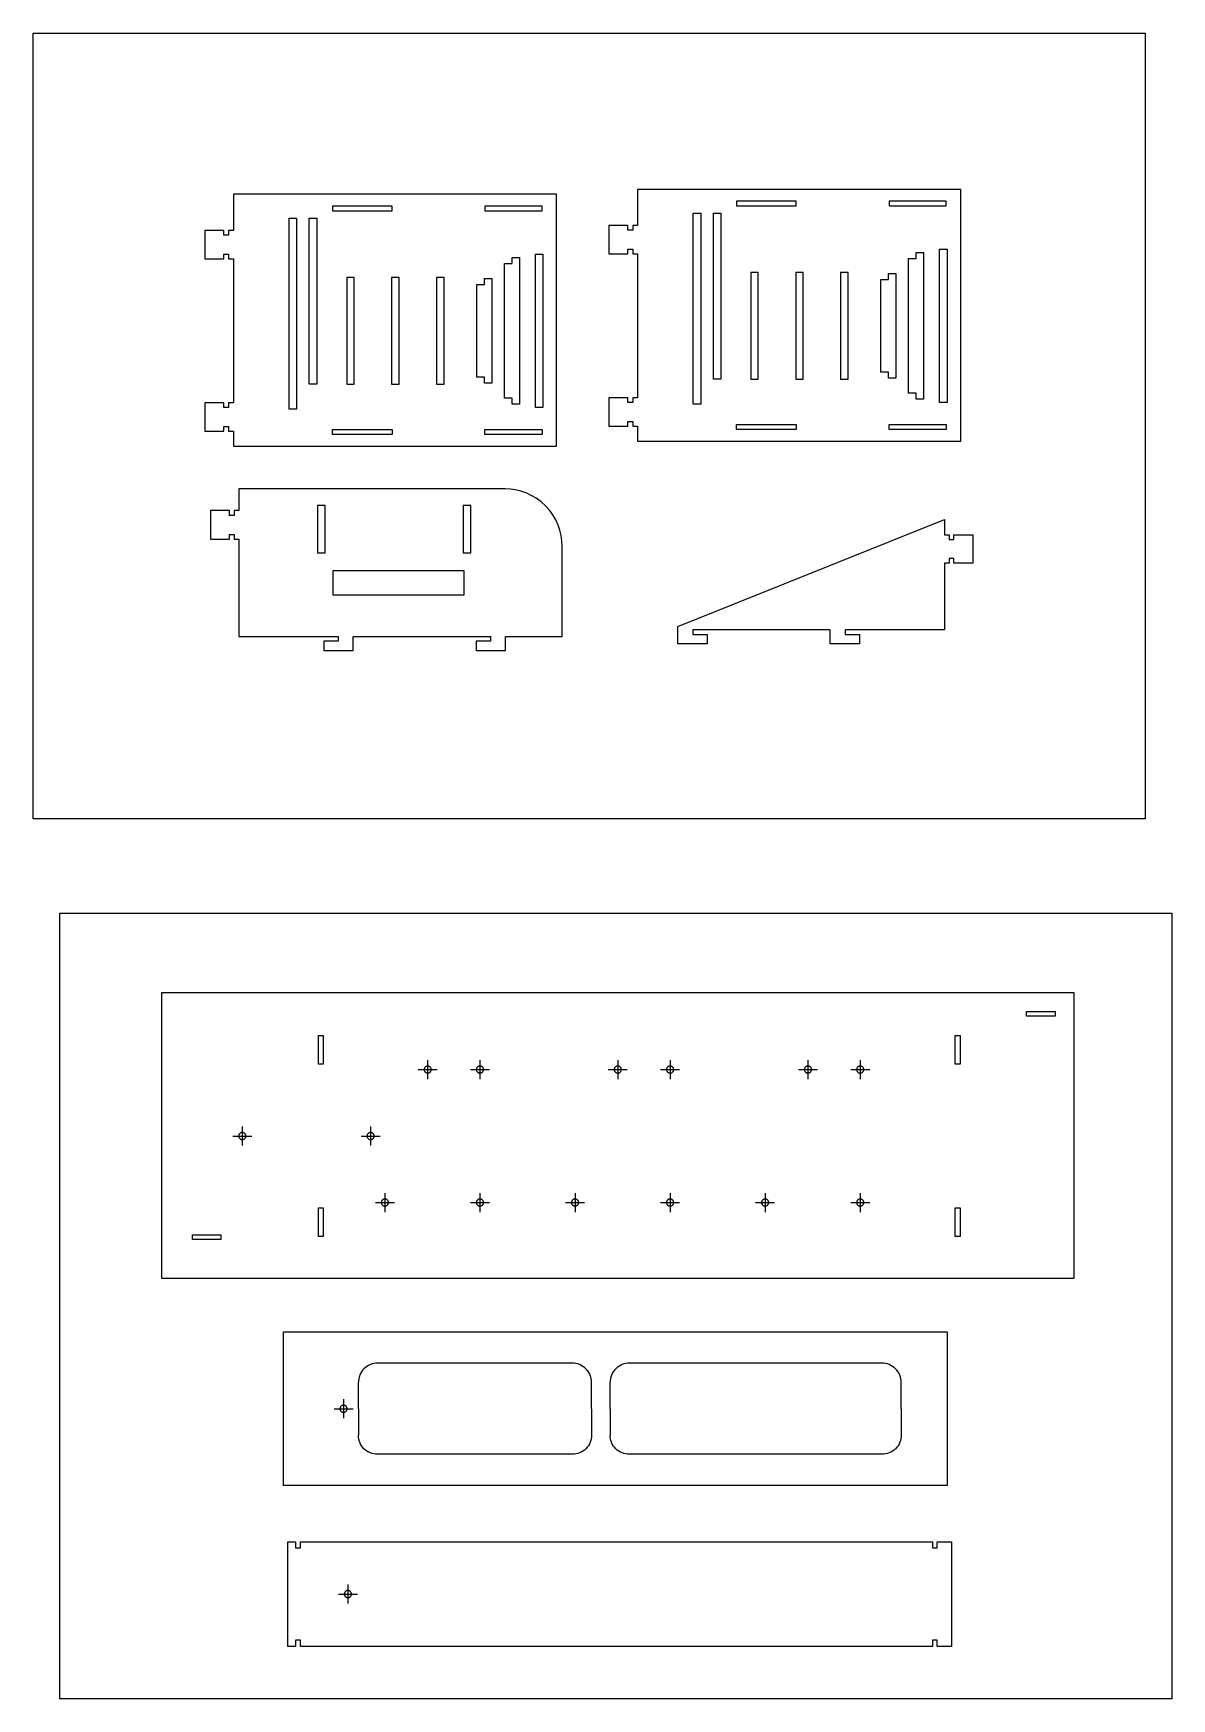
# Model space of a CAD drawing. Extents: x -19 to 11.9, y -9 to 24.5.
# Drawn here: x -3.05 to 11.92, y 2.54 to 24.45 of the extents above; entities that cross this region are included whole.
import ezdxf

# ---------------------------------------------------------------- set-up
doc = ezdxf.new("R2010")
doc.units = 0
doc.header["$MEASUREMENT"] = 0
doc.layers.add('DEFAULT', color=7, linetype='CONTINUOUS')

msp = doc.modelspace()

# ---------------------------------------------------------------- linework, layer by layer
at = {"layer": 'DEFAULT'}
for points in [[(-3.052558, 24.446273), (11.567442, 24.446273), (11.567442, 14.116273), (-3.052558, 14.116273)], [(-2.704706, 12.874878), (11.915294, 12.874878), (11.915294, 2.544878), (-2.704706, 2.544878)]]:
    msp.add_lwpolyline(points, close=True, dxfattribs=at)
for points in [[(4.891404, 21.544826), (4.891404, 19.654201), (4.828904, 19.654201), (4.828904, 19.591701), (4.766404, 19.591701), (4.766404, 19.654201), (4.516404, 19.654201), (4.516404, 19.279201), (4.766404, 19.279201), (4.766404, 19.341701), (4.828904, 19.341701), (4.828904, 19.279201), (4.891404, 19.279201), (4.891404, 19.081869), (9.141404, 19.081869), (9.141404, 22.394369), (4.891404, 22.394369), (4.891404, 21.919826), (4.828904, 21.919826), (4.828904, 21.857326), (4.766404, 21.857326), (4.766404, 21.919826), (4.516404, 21.919826), (4.516404, 21.544826), (4.766404, 21.544826), (4.766404, 21.607326), (4.828904, 21.607326), (4.828904, 21.544826), (4.891404, 21.544826)], [(-0.421681, 21.479369), (-0.421681, 19.588744), (-0.484181, 19.588744), (-0.484181, 19.526244), (-0.546681, 19.526244), (-0.546681, 19.588744), (-0.796681, 19.588744), (-0.796681, 19.213744), (-0.546681, 19.213744), (-0.546681, 19.276244), (-0.484181, 19.276244), (-0.484181, 19.213744), (-0.421681, 19.213744), (-0.421681, 19.016413), (3.828319, 19.016413), (3.828319, 22.328913), (-0.421681, 22.328913), (-0.421681, 21.854369), (-0.484181, 21.854369), (-0.484181, 21.791869), (-0.546681, 21.791869), (-0.546681, 21.854369), (-0.796681, 21.854369), (-0.796681, 21.479369), (-0.546681, 21.479369), (-0.546681, 21.541869), (-0.484181, 21.541869), (-0.484181, 21.479369), (-0.421681, 21.479369)], [(0.881859, 22.173252), (0.881859, 22.110752), (1.665677, 22.110752), (1.665677, 22.173252), (0.881859, 22.173252)], [(3.637034, 22.110752), (3.637034, 22.173252), (2.886004, 22.173252), (2.886004, 22.110752), (3.637034, 22.110752)], [(6.194943, 22.238709), (6.194943, 22.176209), (6.978761, 22.176209), (6.978761, 22.238709), (6.194943, 22.238709)], [(8.950119, 22.176209), (8.950119, 22.238709), (8.199088, 22.238709), (8.199088, 22.176209), (8.950119, 22.176209)], [(0.409638, 22.014961), (0.409638, 19.502773), (0.311232, 19.502773), (0.311232, 22.014961), (0.409638, 22.014961)], [(0.674906, 22.014961), (0.674906, 19.832218), (0.5765, 19.832218), (0.5765, 22.014961), (0.674906, 22.014961)], [(5.722723, 22.080418), (5.722723, 19.56823), (5.624317, 19.56823), (5.624317, 22.080418), (5.722723, 22.080418)], [(5.987991, 22.080418), (5.987991, 19.897675), (5.889585, 19.897675), (5.889585, 22.080418), (5.987991, 22.080418)], [(3.340421, 19.568453), (3.242015, 19.568453), (3.242015, 19.648242), (3.143609, 19.648242), (3.143609, 20.534057), (3.143609, 21.419871), (3.242015, 21.419871), (3.242015, 21.49966), (3.340421, 21.49966), (3.340421, 20.534057), (3.340421, 19.568453)], [(3.550068, 20.534057), (3.550068, 21.543948), (3.648474, 21.543948), (3.648474, 20.534057), (3.648474, 19.524165), (3.550068, 19.524165), (3.550068, 20.534057)], [(8.653505, 19.63391), (8.555099, 19.63391), (8.555099, 19.713699), (8.456693, 19.713699), (8.456693, 20.599514), (8.456693, 21.485328), (8.555099, 21.485328), (8.555099, 21.565117), (8.653505, 21.565117), (8.653505, 20.599514), (8.653505, 19.63391)], [(8.863152, 20.599514), (8.863152, 21.609405), (8.961558, 21.609405), (8.961558, 20.599514), (8.961558, 19.589622), (8.863152, 19.589622), (8.863152, 20.599514)], [(6.48002, 20.599514), (6.48002, 21.301352), (6.381614, 21.301352), (6.381614, 20.599514), (6.381614, 19.897675), (6.48002, 19.897675), (6.48002, 20.599514)], [(7.070455, 20.599514), (7.070455, 21.301352), (6.972049, 21.301352), (6.972049, 20.599514), (6.972049, 19.897675), (7.070455, 19.897675), (7.070455, 20.599514)], [(7.66089, 20.599514), (7.66089, 21.301352), (7.562484, 21.301352), (7.562484, 20.599514), (7.562484, 19.897675), (7.66089, 19.897675), (7.66089, 20.599514)], [(8.191426, 19.912014), (8.191426, 19.991803), (8.09302, 19.991803), (8.09302, 20.599514), (8.09302, 21.207225), (8.191426, 21.207225), (8.191426, 21.287014), (8.289831, 21.287014), (8.289831, 20.599514), (8.289831, 19.912014), (8.191426, 19.912014)], [(1.166935, 20.534057), (1.166935, 21.235895), (1.068529, 21.235895), (1.068529, 20.534057), (1.068529, 19.832218), (1.166935, 19.832218), (1.166935, 20.534057)], [(1.75737, 20.534057), (1.75737, 21.235895), (1.658964, 21.235895), (1.658964, 20.534057), (1.658964, 19.832218), (1.75737, 19.832218), (1.75737, 20.534057)], [(2.347805, 20.534057), (2.347805, 21.235895), (2.249399, 21.235895), (2.249399, 20.534057), (2.249399, 19.832218), (2.347805, 19.832218), (2.347805, 20.534057)], [(2.878341, 19.846557), (2.878341, 19.926346), (2.779935, 19.926346), (2.779935, 20.534057), (2.779935, 21.141768), (2.878341, 21.141768), (2.878341, 21.221557), (2.976747, 21.221557), (2.976747, 20.534057), (2.976747, 19.846557), (2.878341, 19.846557)], [(6.194943, 19.237529), (6.194943, 19.300029), (6.978761, 19.300029), (6.978761, 19.237529), (6.194943, 19.237529)], [(8.950119, 19.300029), (8.950119, 19.237529), (8.199088, 19.237529), (8.199088, 19.300029), (8.950119, 19.300029)], [(0.881859, 19.172073), (0.881859, 19.234573), (1.665677, 19.234573), (1.665677, 19.172073), (0.881859, 19.172073)], [(3.637034, 19.234573), (3.637034, 19.172073), (2.886004, 19.172073), (2.886004, 19.234573), (3.637034, 19.234573)], [(3.150299, 18.453695), (-0.349701, 18.453695), (-0.349701, 18.169409), (-0.412201, 18.169409), (-0.412201, 18.106909), (-0.474701, 18.106909), (-0.474701, 18.169409), (-0.724701, 18.169409), (-0.724701, 17.794409), (-0.474701, 17.794409), (-0.474701, 17.856909), (-0.412201, 17.856909), (-0.412201, 17.794409), (-0.349701, 17.794409), (-0.349701, 16.512869), (0.953839, 16.512869), (0.953839, 16.450369), (0.765776, 16.450369), (0.765776, 16.330115), (1.153431, 16.330115), (1.153431, 16.512869), (2.957984, 16.512869), (2.957984, 16.450369), (2.769921, 16.450369), (2.769921, 16.330115), (3.157575, 16.330115), (3.157575, 16.512869), (3.900299, 16.512869), (3.900299, 17.703695), (3.897266, 17.771086), (3.887778, 17.840167), (3.871349, 17.910064), (3.847641, 17.979766), (3.816512, 18.048166), (3.778046, 18.114102), (3.732564, 18.176419), (3.680629, 18.234025), (3.623023, 18.28596), (3.560707, 18.331442), (3.49477, 18.369908), (3.42637, 18.401036), (3.356668, 18.424744), (3.286772, 18.441174), (3.21769, 18.450661), (3.150299, 18.453695)], [(0.785491, 18.237744), (0.683228, 18.237744), (0.683228, 17.615987), (0.785491, 17.615987), (0.785491, 18.237744)], [(2.69985, 18.237744), (2.597587, 18.237744), (2.597587, 17.615987), (2.69985, 17.615987), (2.69985, 18.237744)], [(5.420509, 16.644343), (8.927785, 18.051429), (8.927785, 17.851797), (8.990285, 17.851797), (8.990285, 17.789297), (9.052785, 17.789297), (9.052785, 17.851797), (9.302785, 17.851797), (9.302785, 17.476797), (9.052785, 17.476797), (9.052785, 17.539297), (8.990285, 17.539297), (8.990285, 17.476797), (8.927785, 17.476797), (8.927785, 16.601797), (7.624246, 16.601797), (7.624246, 16.539297), (7.812309, 16.539297), (7.812309, 16.419043), (7.424654, 16.419043), (7.424654, 16.601797), (5.620101, 16.601797), (5.620101, 16.539297), (5.808164, 16.539297), (5.808164, 16.419043), (5.420509, 16.419043), (5.420509, 16.644343)], [(2.613949, 17.378737), (0.883663, 17.378737), (0.883663, 17.063768), (2.613949, 17.063768), (2.613949, 17.378737)], [(-1.367452, 8.077183), (2.632548, 8.077183), (6.632548, 8.077183), (10.632548, 8.077183), (10.632548, 11.827183), (6.632548, 11.827183), (2.632548, 11.827183), (-1.367452, 11.827183), (-1.367452, 8.077183)], [(10.382548, 11.583566), (10.382548, 11.521066), (10.007548, 11.521066), (10.007548, 11.583566), (10.382548, 11.583566)], [(0.757548, 10.889683), (0.695048, 10.889683), (0.695048, 11.264683), (0.757548, 11.264683), (0.757548, 10.889683)], [(9.132548, 10.889683), (9.070048, 10.889683), (9.070048, 11.264683), (9.132548, 11.264683), (9.132548, 10.889683)], [(2.007548, 10.818959), (2.257548, 10.818959)], [(2.179423, 10.818959), (2.179233, 10.823171), (2.17864, 10.827488), (2.177613, 10.831857), (2.176132, 10.836213), (2.174186, 10.840488), (2.171782, 10.844609), (2.168939, 10.848504), (2.165693, 10.852104), (2.162093, 10.85535), (2.158198, 10.858193), (2.154077, 10.860597), (2.149802, 10.862543), (2.145446, 10.864024), (2.141077, 10.865051), (2.13676, 10.865644), (2.132548, 10.865834), (2.128336, 10.865644), (2.124018, 10.865051), (2.11965, 10.864024), (2.115293, 10.862543), (2.111018, 10.860597), (2.106897, 10.858193), (2.103002, 10.85535), (2.099402, 10.852104), (2.096156, 10.848504), (2.093314, 10.844609), (2.090909, 10.840488), (2.088964, 10.836213), (2.087482, 10.831857), (2.086455, 10.827488), (2.085862, 10.823171), (2.085673, 10.818959), (2.085862, 10.814747), (2.086455, 10.810429), (2.087482, 10.806061), (2.088964, 10.801704), (2.090909, 10.797429), (2.093314, 10.793308), (2.096156, 10.789414), (2.099402, 10.785813), (2.103002, 10.782567), (2.106897, 10.779725), (2.111018, 10.777321), (2.115293, 10.775375), (2.11965, 10.773893), (2.124018, 10.772866), (2.128336, 10.772273), (2.132548, 10.772084), (2.13676, 10.772273), (2.141077, 10.772866), (2.145446, 10.773893), (2.149802, 10.775375), (2.154077, 10.777321), (2.158198, 10.779725), (2.162093, 10.782567), (2.165693, 10.785813), (2.168939, 10.789414), (2.171782, 10.793308), (2.174186, 10.797429), (2.176132, 10.801704), (2.177613, 10.806061), (2.17864, 10.810429), (2.179233, 10.814747), (2.179423, 10.818959)], [(2.132548, 10.943959), (2.132548, 10.693959)], [(2.695048, 10.818959), (2.945048, 10.818959)], [(2.866923, 10.818959), (2.866733, 10.823171), (2.86614, 10.827488), (2.865113, 10.831857), (2.863632, 10.836213), (2.861686, 10.840488), (2.859282, 10.844609), (2.856439, 10.848504), (2.853193, 10.852104), (2.849593, 10.85535), (2.845698, 10.858193), (2.841577, 10.860597), (2.837302, 10.862543), (2.832946, 10.864024), (2.828577, 10.865051), (2.82426, 10.865644), (2.820048, 10.865834), (2.815836, 10.865644), (2.811518, 10.865051), (2.80715, 10.864024), (2.802793, 10.862543), (2.798518, 10.860597), (2.794397, 10.858193), (2.790502, 10.85535), (2.786902, 10.852104), (2.783656, 10.848504), (2.780814, 10.844609), (2.778409, 10.840488), (2.776464, 10.836213), (2.774982, 10.831857), (2.773955, 10.827488), (2.773362, 10.823171), (2.773173, 10.818959), (2.773362, 10.814747), (2.773955, 10.810429), (2.774982, 10.806061), (2.776464, 10.801704), (2.778409, 10.797429), (2.780814, 10.793308), (2.783656, 10.789414), (2.786902, 10.785813), (2.790502, 10.782567), (2.794397, 10.779725), (2.798518, 10.777321), (2.802793, 10.775375), (2.80715, 10.773893), (2.811518, 10.772866), (2.815836, 10.772273), (2.820048, 10.772084), (2.82426, 10.772273), (2.828577, 10.772866), (2.832946, 10.773893), (2.837302, 10.775375), (2.841577, 10.777321), (2.845698, 10.779725), (2.849593, 10.782567), (2.853193, 10.785813), (2.856439, 10.789414), (2.859282, 10.793308), (2.861686, 10.797429), (2.863632, 10.801704), (2.865113, 10.806061), (2.86614, 10.810429), (2.866733, 10.814747), (2.866923, 10.818959)], [(2.820048, 10.943959), (2.820048, 10.693959)], [(4.507548, 10.818959), (4.757548, 10.818959)], [(4.679423, 10.818959), (4.679233, 10.823171), (4.67864, 10.827488), (4.677613, 10.831857), (4.676132, 10.836213), (4.674186, 10.840488), (4.671782, 10.844609), (4.668939, 10.848504), (4.665693, 10.852104), (4.662093, 10.85535), (4.658198, 10.858193), (4.654077, 10.860597), (4.649802, 10.862543), (4.645446, 10.864024), (4.641077, 10.865051), (4.63676, 10.865644), (4.632548, 10.865834), (4.628336, 10.865644), (4.624018, 10.865051), (4.61965, 10.864024), (4.615293, 10.862543), (4.611018, 10.860597), (4.606897, 10.858193), (4.603002, 10.85535), (4.599402, 10.852104), (4.596156, 10.848504), (4.593314, 10.844609), (4.590909, 10.840488), (4.588964, 10.836213), (4.587482, 10.831857), (4.586455, 10.827488), (4.585862, 10.823171), (4.585673, 10.818959), (4.585862, 10.814747), (4.586455, 10.810429), (4.587482, 10.806061), (4.588964, 10.801704), (4.590909, 10.797429), (4.593314, 10.793308), (4.596156, 10.789414), (4.599402, 10.785813), (4.603002, 10.782567), (4.606897, 10.779725), (4.611018, 10.777321), (4.615293, 10.775375), (4.61965, 10.773893), (4.624018, 10.772866), (4.628336, 10.772273), (4.632548, 10.772084), (4.63676, 10.772273), (4.641077, 10.772866), (4.645446, 10.773893), (4.649802, 10.775375), (4.654077, 10.777321), (4.658198, 10.779725), (4.662093, 10.782567), (4.665693, 10.785813), (4.668939, 10.789414), (4.671782, 10.793308), (4.674186, 10.797429), (4.676132, 10.801704), (4.677613, 10.806061), (4.67864, 10.810429), (4.679233, 10.814747), (4.679423, 10.818959)], [(4.632548, 10.943959), (4.632548, 10.693959)], [(5.195048, 10.818959), (5.445048, 10.818959)], [(5.366923, 10.818959), (5.366733, 10.823171), (5.36614, 10.827488), (5.365113, 10.831857), (5.363632, 10.836213), (5.361686, 10.840488), (5.359282, 10.844609), (5.356439, 10.848504), (5.353193, 10.852104), (5.349593, 10.85535), (5.345698, 10.858193), (5.341577, 10.860597), (5.337302, 10.862543), (5.332946, 10.864024), (5.328577, 10.865051), (5.32426, 10.865644), (5.320048, 10.865834), (5.315836, 10.865644), (5.311518, 10.865051), (5.30715, 10.864024), (5.302793, 10.862543), (5.298518, 10.860597), (5.294397, 10.858193), (5.290502, 10.85535), (5.286902, 10.852104), (5.283656, 10.848504), (5.280814, 10.844609), (5.278409, 10.840488), (5.276464, 10.836213), (5.274982, 10.831857), (5.273955, 10.827488), (5.273362, 10.823171), (5.273173, 10.818959), (5.273362, 10.814747), (5.273955, 10.810429), (5.274982, 10.806061), (5.276464, 10.801704), (5.278409, 10.797429), (5.280814, 10.793308), (5.283656, 10.789414), (5.286902, 10.785813), (5.290502, 10.782567), (5.294397, 10.779725), (5.298518, 10.777321), (5.302793, 10.775375), (5.30715, 10.773893), (5.311518, 10.772866), (5.315836, 10.772273), (5.320048, 10.772084), (5.32426, 10.772273), (5.328577, 10.772866), (5.332946, 10.773893), (5.337302, 10.775375), (5.341577, 10.777321), (5.345698, 10.779725), (5.349593, 10.782567), (5.353193, 10.785813), (5.356439, 10.789414), (5.359282, 10.793308), (5.361686, 10.797429), (5.363632, 10.801704), (5.365113, 10.806061), (5.36614, 10.810429), (5.366733, 10.814747), (5.366923, 10.818959)], [(5.320048, 10.943959), (5.320048, 10.693959)], [(7.007548, 10.818959), (7.257548, 10.818959)], [(7.179423, 10.818959), (7.179233, 10.823171), (7.17864, 10.827488), (7.177613, 10.831857), (7.176132, 10.836213), (7.174186, 10.840488), (7.171782, 10.844609), (7.168939, 10.848504), (7.165693, 10.852104), (7.162093, 10.85535), (7.158198, 10.858193), (7.154077, 10.860597), (7.149802, 10.862543), (7.145446, 10.864024), (7.141077, 10.865051), (7.13676, 10.865644), (7.132548, 10.865834), (7.128336, 10.865644), (7.124018, 10.865051), (7.11965, 10.864024), (7.115293, 10.862543), (7.111018, 10.860597), (7.106897, 10.858193), (7.103002, 10.85535), (7.099402, 10.852104), (7.096156, 10.848504), (7.093314, 10.844609), (7.090909, 10.840488), (7.088964, 10.836213), (7.087482, 10.831857), (7.086455, 10.827488), (7.085862, 10.823171), (7.085673, 10.818959), (7.085862, 10.814747), (7.086455, 10.810429), (7.087482, 10.806061), (7.088964, 10.801704), (7.090909, 10.797429), (7.093314, 10.793308), (7.096156, 10.789414), (7.099402, 10.785813), (7.103002, 10.782567), (7.106897, 10.779725), (7.111018, 10.777321), (7.115293, 10.775375), (7.11965, 10.773893), (7.124018, 10.772866), (7.128336, 10.772273), (7.132548, 10.772084), (7.13676, 10.772273), (7.141077, 10.772866), (7.145446, 10.773893), (7.149802, 10.775375), (7.154077, 10.777321), (7.158198, 10.779725), (7.162093, 10.782567), (7.165693, 10.785813), (7.168939, 10.789414), (7.171782, 10.793308), (7.174186, 10.797429), (7.176132, 10.801704), (7.177613, 10.806061), (7.17864, 10.810429), (7.179233, 10.814747), (7.179423, 10.818959)], [(7.132548, 10.943959), (7.132548, 10.693959)], [(7.695048, 10.818959), (7.945048, 10.818959)], [(7.866923, 10.818959), (7.866733, 10.823171), (7.86614, 10.827488), (7.865113, 10.831857), (7.863632, 10.836213), (7.861686, 10.840488), (7.859282, 10.844609), (7.856439, 10.848504), (7.853193, 10.852104), (7.849593, 10.85535), (7.845698, 10.858193), (7.841577, 10.860597), (7.837302, 10.862543), (7.832946, 10.864024), (7.828577, 10.865051), (7.82426, 10.865644), (7.820048, 10.865834), (7.815836, 10.865644), (7.811518, 10.865051), (7.80715, 10.864024), (7.802793, 10.862543), (7.798518, 10.860597), (7.794397, 10.858193), (7.790502, 10.85535), (7.786902, 10.852104), (7.783656, 10.848504), (7.780814, 10.844609), (7.778409, 10.840488), (7.776464, 10.836213), (7.774982, 10.831857), (7.773955, 10.827488), (7.773362, 10.823171), (7.773173, 10.818959), (7.773362, 10.814747), (7.773955, 10.810429), (7.774982, 10.806061), (7.776464, 10.801704), (7.778409, 10.797429), (7.780814, 10.793308), (7.783656, 10.789414), (7.786902, 10.785813), (7.790502, 10.782567), (7.794397, 10.779725), (7.798518, 10.777321), (7.802793, 10.775375), (7.80715, 10.773893), (7.811518, 10.772866), (7.815836, 10.772273), (7.820048, 10.772084), (7.82426, 10.772273), (7.828577, 10.772866), (7.832946, 10.773893), (7.837302, 10.775375), (7.841577, 10.777321), (7.845698, 10.779725), (7.849593, 10.782567), (7.853193, 10.785813), (7.856439, 10.789414), (7.859282, 10.793308), (7.861686, 10.797429), (7.863632, 10.801704), (7.865113, 10.806061), (7.86614, 10.810429), (7.866733, 10.814747), (7.866923, 10.818959)], [(7.820048, 10.943959), (7.820048, 10.693959)], [(-0.429952, 9.94437), (-0.179952, 9.94437)], [(-0.258077, 9.94437), (-0.258267, 9.948582), (-0.25886, 9.9529), (-0.259887, 9.957268), (-0.261368, 9.961624), (-0.263314, 9.965899), (-0.265718, 9.97002), (-0.268561, 9.973915), (-0.271807, 9.977516), (-0.275407, 9.980762), (-0.279302, 9.983604), (-0.283423, 9.986008), (-0.287698, 9.987954), (-0.292054, 9.989436), (-0.296423, 9.990462), (-0.30074, 9.991055), (-0.304952, 9.991245), (-0.309164, 9.991055), (-0.313482, 9.990462), (-0.31785, 9.989436), (-0.322207, 9.987954), (-0.326482, 9.986008), (-0.330603, 9.983604), (-0.334498, 9.980762), (-0.338098, 9.977516), (-0.341344, 9.973915), (-0.344186, 9.97002), (-0.346591, 9.965899), (-0.348536, 9.961624), (-0.350018, 9.957268), (-0.351045, 9.9529), (-0.351638, 9.948582), (-0.351827, 9.94437), (-0.351638, 9.940158), (-0.351045, 9.935841), (-0.350018, 9.931472), (-0.348536, 9.927116), (-0.346591, 9.922841), (-0.344186, 9.91872), (-0.341344, 9.914825), (-0.338098, 9.911224), (-0.334498, 9.907978), (-0.330603, 9.905136), (-0.326482, 9.902732), (-0.322207, 9.900786), (-0.31785, 9.899304), (-0.313482, 9.898278), (-0.309164, 9.897685), (-0.304952, 9.897495), (-0.30074, 9.897685), (-0.296423, 9.898278), (-0.292054, 9.899304), (-0.287698, 9.900786), (-0.283423, 9.902732), (-0.279302, 9.905136), (-0.275407, 9.907978), (-0.271807, 9.911224), (-0.268561, 9.914825), (-0.265718, 9.91872), (-0.263314, 9.922841), (-0.261368, 9.927116), (-0.259887, 9.931472), (-0.25886, 9.935841), (-0.258267, 9.940158), (-0.258077, 9.94437)], [(-0.304952, 10.06937), (-0.304952, 9.81937)], [(1.257548, 9.94437), (1.507548, 9.94437)], [(1.429423, 9.94437), (1.429233, 9.948582), (1.42864, 9.9529), (1.427613, 9.957268), (1.426132, 9.961624), (1.424186, 9.965899), (1.421782, 9.97002), (1.418939, 9.973915), (1.415693, 9.977516), (1.412093, 9.980762), (1.408198, 9.983604), (1.404077, 9.986008), (1.399802, 9.987954), (1.395446, 9.989436), (1.391077, 9.990462), (1.38676, 9.991055), (1.382548, 9.991245), (1.378336, 9.991055), (1.374018, 9.990462), (1.36965, 9.989436), (1.365293, 9.987954), (1.361018, 9.986008), (1.356897, 9.983604), (1.353002, 9.980762), (1.349402, 9.977516), (1.346156, 9.973915), (1.343314, 9.97002), (1.340909, 9.965899), (1.338964, 9.961624), (1.337482, 9.957268), (1.336455, 9.9529), (1.335862, 9.948582), (1.335673, 9.94437), (1.335862, 9.940158), (1.336455, 9.935841), (1.337482, 9.931472), (1.338964, 9.927116), (1.340909, 9.922841), (1.343314, 9.91872), (1.346156, 9.914825), (1.349402, 9.911224), (1.353002, 9.907978), (1.356897, 9.905136), (1.361018, 9.902732), (1.365293, 9.900786), (1.36965, 9.899304), (1.374018, 9.898278), (1.378336, 9.897685), (1.382548, 9.897495), (1.38676, 9.897685), (1.391077, 9.898278), (1.395446, 9.899304), (1.399802, 9.900786), (1.404077, 9.902732), (1.408198, 9.905136), (1.412093, 9.907978), (1.415693, 9.911224), (1.418939, 9.914825), (1.421782, 9.91872), (1.424186, 9.922841), (1.426132, 9.927116), (1.427613, 9.931472), (1.42864, 9.935841), (1.429233, 9.940158), (1.429423, 9.94437)], [(1.382548, 10.06937), (1.382548, 9.81937)], [(0.757548, 8.624058), (0.695048, 8.624058), (0.695048, 8.999058), (0.757548, 8.999058), (0.757548, 8.624058)], [(1.445048, 9.069781), (1.695048, 9.069781)], [(1.616923, 9.069781), (1.616733, 9.073993), (1.61614, 9.078311), (1.615113, 9.082679), (1.613632, 9.087036), (1.611686, 9.091311), (1.609282, 9.095432), (1.606439, 9.099326), (1.603193, 9.102927), (1.599593, 9.106173), (1.595698, 9.109015), (1.591577, 9.11142), (1.587302, 9.113365), (1.582946, 9.114847), (1.578577, 9.115874), (1.57426, 9.116467), (1.570048, 9.116656), (1.565836, 9.116467), (1.561518, 9.115874), (1.55715, 9.114847), (1.552793, 9.113365), (1.548518, 9.11142), (1.544397, 9.109015), (1.540502, 9.106173), (1.536902, 9.102927), (1.533656, 9.099326), (1.530814, 9.095432), (1.528409, 9.091311), (1.526464, 9.087036), (1.524982, 9.082679), (1.523955, 9.078311), (1.523362, 9.073993), (1.523173, 9.069781), (1.523362, 9.065569), (1.523955, 9.061252), (1.524982, 9.056883), (1.526464, 9.052527), (1.528409, 9.048252), (1.530814, 9.044131), (1.533656, 9.040236), (1.536902, 9.036636), (1.540502, 9.03339), (1.544397, 9.030547), (1.548518, 9.028143), (1.552793, 9.026197), (1.55715, 9.024716), (1.561518, 9.023689), (1.565836, 9.023096), (1.570048, 9.022906), (1.57426, 9.023096), (1.578577, 9.023689), (1.582946, 9.024716), (1.587302, 9.026197), (1.591577, 9.028143), (1.595698, 9.030547), (1.599593, 9.03339), (1.603193, 9.036636), (1.606439, 9.040236), (1.609282, 9.044131), (1.611686, 9.048252), (1.613632, 9.052527), (1.615113, 9.056883), (1.61614, 9.061252), (1.616733, 9.065569), (1.616923, 9.069781)], [(1.570048, 9.194781), (1.570048, 8.944781)], [(2.695048, 9.069781), (2.945048, 9.069781)], [(2.866923, 9.069781), (2.866733, 9.073993), (2.86614, 9.078311), (2.865113, 9.082679), (2.863632, 9.087036), (2.861686, 9.091311), (2.859282, 9.095432), (2.856439, 9.099326), (2.853193, 9.102927), (2.849593, 9.106173), (2.845698, 9.109015), (2.841577, 9.11142), (2.837302, 9.113365), (2.832946, 9.114847), (2.828577, 9.115874), (2.82426, 9.116467), (2.820048, 9.116656), (2.815836, 9.116467), (2.811518, 9.115874), (2.80715, 9.114847), (2.802793, 9.113365), (2.798518, 9.11142), (2.794397, 9.109015), (2.790502, 9.106173), (2.786902, 9.102927), (2.783656, 9.099326), (2.780814, 9.095432), (2.778409, 9.091311), (2.776464, 9.087036), (2.774982, 9.082679), (2.773955, 9.078311), (2.773362, 9.073993), (2.773173, 9.069781), (2.773362, 9.065569), (2.773955, 9.061252), (2.774982, 9.056883), (2.776464, 9.052527), (2.778409, 9.048252), (2.780814, 9.044131), (2.783656, 9.040236), (2.786902, 9.036636), (2.790502, 9.03339), (2.794397, 9.030547), (2.798518, 9.028143), (2.802793, 9.026197), (2.80715, 9.024716), (2.811518, 9.023689), (2.815836, 9.023096), (2.820048, 9.022906), (2.82426, 9.023096), (2.828577, 9.023689), (2.832946, 9.024716), (2.837302, 9.026197), (2.841577, 9.028143), (2.845698, 9.030547), (2.849593, 9.03339), (2.853193, 9.036636), (2.856439, 9.040236), (2.859282, 9.044131), (2.861686, 9.048252), (2.863632, 9.052527), (2.865113, 9.056883), (2.86614, 9.061252), (2.866733, 9.065569), (2.866923, 9.069781)], [(2.820048, 9.194781), (2.820048, 8.944781)], [(3.945048, 9.069781), (4.195048, 9.069781)], [(4.116923, 9.069781), (4.116733, 9.073993), (4.11614, 9.078311), (4.115113, 9.082679), (4.113632, 9.087036), (4.111686, 9.091311), (4.109282, 9.095432), (4.106439, 9.099326), (4.103193, 9.102927), (4.099593, 9.106173), (4.095698, 9.109015), (4.091577, 9.11142), (4.087302, 9.113365), (4.082946, 9.114847), (4.078577, 9.115874), (4.07426, 9.116467), (4.070048, 9.116656), (4.065836, 9.116467), (4.061518, 9.115874), (4.05715, 9.114847), (4.052793, 9.113365), (4.048518, 9.11142), (4.044397, 9.109015), (4.040502, 9.106173), (4.036902, 9.102927), (4.033656, 9.099326), (4.030814, 9.095432), (4.028409, 9.091311), (4.026464, 9.087036), (4.024982, 9.082679), (4.023955, 9.078311), (4.023362, 9.073993), (4.023173, 9.069781), (4.023362, 9.065569), (4.023955, 9.061252), (4.024982, 9.056883), (4.026464, 9.052527), (4.028409, 9.048252), (4.030814, 9.044131), (4.033656, 9.040236), (4.036902, 9.036636), (4.040502, 9.03339), (4.044397, 9.030547), (4.048518, 9.028143), (4.052793, 9.026197), (4.05715, 9.024716), (4.061518, 9.023689), (4.065836, 9.023096), (4.070048, 9.022906), (4.07426, 9.023096), (4.078577, 9.023689), (4.082946, 9.024716), (4.087302, 9.026197), (4.091577, 9.028143), (4.095698, 9.030547), (4.099593, 9.03339), (4.103193, 9.036636), (4.106439, 9.040236), (4.109282, 9.044131), (4.111686, 9.048252), (4.113632, 9.052527), (4.115113, 9.056883), (4.11614, 9.061252), (4.116733, 9.065569), (4.116923, 9.069781)], [(4.070048, 9.194781), (4.070048, 8.944781)], [(5.195048, 9.069781), (5.445048, 9.069781)], [(5.366923, 9.069781), (5.366733, 9.073993), (5.36614, 9.078311), (5.365113, 9.082679), (5.363632, 9.087036), (5.361686, 9.091311), (5.359282, 9.095432), (5.356439, 9.099326), (5.353193, 9.102927), (5.349593, 9.106173), (5.345698, 9.109015), (5.341577, 9.11142), (5.337302, 9.113365), (5.332946, 9.114847), (5.328577, 9.115874), (5.32426, 9.116467), (5.320048, 9.116656), (5.315836, 9.116467), (5.311518, 9.115874), (5.30715, 9.114847), (5.302793, 9.113365), (5.298518, 9.11142), (5.294397, 9.109015), (5.290502, 9.106173), (5.286902, 9.102927), (5.283656, 9.099326), (5.280814, 9.095432), (5.278409, 9.091311), (5.276464, 9.087036), (5.274982, 9.082679), (5.273955, 9.078311), (5.273362, 9.073993), (5.273173, 9.069781), (5.273362, 9.065569), (5.273955, 9.061252), (5.274982, 9.056883), (5.276464, 9.052527), (5.278409, 9.048252), (5.280814, 9.044131), (5.283656, 9.040236), (5.286902, 9.036636), (5.290502, 9.03339), (5.294397, 9.030547), (5.298518, 9.028143), (5.302793, 9.026197), (5.30715, 9.024716), (5.311518, 9.023689), (5.315836, 9.023096), (5.320048, 9.022906), (5.32426, 9.023096), (5.328577, 9.023689), (5.332946, 9.024716), (5.337302, 9.026197), (5.341577, 9.028143), (5.345698, 9.030547), (5.349593, 9.03339), (5.353193, 9.036636), (5.356439, 9.040236), (5.359282, 9.044131), (5.361686, 9.048252), (5.363632, 9.052527), (5.365113, 9.056883), (5.36614, 9.061252), (5.366733, 9.065569), (5.366923, 9.069781)], [(5.320048, 9.194781), (5.320048, 8.944781)], [(6.445048, 9.069781), (6.695048, 9.069781)], [(6.616923, 9.069781), (6.616733, 9.073993), (6.61614, 9.078311), (6.615113, 9.082679), (6.613632, 9.087036), (6.611686, 9.091311), (6.609282, 9.095432), (6.606439, 9.099326), (6.603193, 9.102927), (6.599593, 9.106173), (6.595698, 9.109015), (6.591577, 9.11142), (6.587302, 9.113365), (6.582946, 9.114847), (6.578577, 9.115874), (6.57426, 9.116467), (6.570048, 9.116656), (6.565836, 9.116467), (6.561518, 9.115874), (6.55715, 9.114847), (6.552793, 9.113365), (6.548518, 9.11142), (6.544397, 9.109015), (6.540502, 9.106173), (6.536902, 9.102927), (6.533656, 9.099326), (6.530814, 9.095432), (6.528409, 9.091311), (6.526464, 9.087036), (6.524982, 9.082679), (6.523955, 9.078311), (6.523362, 9.073993), (6.523173, 9.069781), (6.523362, 9.065569), (6.523955, 9.061252), (6.524982, 9.056883), (6.526464, 9.052527), (6.528409, 9.048252), (6.530814, 9.044131), (6.533656, 9.040236), (6.536902, 9.036636), (6.540502, 9.03339), (6.544397, 9.030547), (6.548518, 9.028143), (6.552793, 9.026197), (6.55715, 9.024716), (6.561518, 9.023689), (6.565836, 9.023096), (6.570048, 9.022906), (6.57426, 9.023096), (6.578577, 9.023689), (6.582946, 9.024716), (6.587302, 9.026197), (6.591577, 9.028143), (6.595698, 9.030547), (6.599593, 9.03339), (6.603193, 9.036636), (6.606439, 9.040236), (6.609282, 9.044131), (6.611686, 9.048252), (6.613632, 9.052527), (6.615113, 9.056883), (6.61614, 9.061252), (6.616733, 9.065569), (6.616923, 9.069781)], [(6.570048, 9.194781), (6.570048, 8.944781)], [(7.695048, 9.069781), (7.945048, 9.069781)], [(7.866923, 9.069781), (7.866733, 9.073993), (7.86614, 9.078311), (7.865113, 9.082679), (7.863632, 9.087036), (7.861686, 9.091311), (7.859282, 9.095432), (7.856439, 9.099326), (7.853193, 9.102927), (7.849593, 9.106173), (7.845698, 9.109015), (7.841577, 9.11142), (7.837302, 9.113365), (7.832946, 9.114847), (7.828577, 9.115874), (7.82426, 9.116467), (7.820048, 9.116656), (7.815836, 9.116467), (7.811518, 9.115874), (7.80715, 9.114847), (7.802793, 9.113365), (7.798518, 9.11142), (7.794397, 9.109015), (7.790502, 9.106173), (7.786902, 9.102927), (7.783656, 9.099326), (7.780814, 9.095432), (7.778409, 9.091311), (7.776464, 9.087036), (7.774982, 9.082679), (7.773955, 9.078311), (7.773362, 9.073993), (7.773173, 9.069781), (7.773362, 9.065569), (7.773955, 9.061252), (7.774982, 9.056883), (7.776464, 9.052527), (7.778409, 9.048252), (7.780814, 9.044131), (7.783656, 9.040236), (7.786902, 9.036636), (7.790502, 9.03339), (7.794397, 9.030547), (7.798518, 9.028143), (7.802793, 9.026197), (7.80715, 9.024716), (7.811518, 9.023689), (7.815836, 9.023096), (7.820048, 9.022906), (7.82426, 9.023096), (7.828577, 9.023689), (7.832946, 9.024716), (7.837302, 9.026197), (7.841577, 9.028143), (7.845698, 9.030547), (7.849593, 9.03339), (7.853193, 9.036636), (7.856439, 9.040236), (7.859282, 9.044131), (7.861686, 9.048252), (7.863632, 9.052527), (7.865113, 9.056883), (7.86614, 9.061252), (7.866733, 9.065569), (7.866923, 9.069781)], [(7.820048, 9.194781), (7.820048, 8.944781)], [(9.132548, 8.624058), (9.070048, 8.624058), (9.070048, 8.999058), (9.132548, 8.999058), (9.132548, 8.624058)], [(-0.586493, 8.644886), (-0.586493, 8.582386), (-0.961493, 8.582386), (-0.961493, 8.644886), (-0.586493, 8.644886)], [(0.238927, 7.367347), (4.600848, 7.367347), (8.962769, 7.367347)], [(0.238927, 5.347564), (0.238927, 7.367347)], [(8.962769, 7.367347), (8.962769, 5.347564)], [(1.471357, 6.956205), (1.448893, 6.955194), (1.425866, 6.952031), (1.402567, 6.946555), (1.379333, 6.938652), (1.356533, 6.928276), (1.334554, 6.915454), (1.313782, 6.900293), (1.29458, 6.882982), (1.277268, 6.863779), (1.262108, 6.843007), (1.249286, 6.821029), (1.23891, 6.798229), (1.231007, 6.774994), (1.22553, 6.751696), (1.222368, 6.728669), (1.221357, 6.706205)], [(4.037214, 6.956205), (1.471357, 6.956205)], [(4.287214, 6.706205), (4.286203, 6.728669), (4.283041, 6.751696), (4.277564, 6.774994), (4.269661, 6.798229), (4.259285, 6.821029), (4.246463, 6.843007), (4.231303, 6.863779), (4.213991, 6.882982), (4.194789, 6.900293), (4.174017, 6.915454), (4.152038, 6.928276), (4.129238, 6.938652), (4.106004, 6.946555), (4.082705, 6.952031), (4.059678, 6.955194), (4.037214, 6.956205)], [(4.781831, 6.956205), (4.759367, 6.955194), (4.73634, 6.952031), (4.713041, 6.946555), (4.689807, 6.938652), (4.667007, 6.928276), (4.645028, 6.915454), (4.624256, 6.900293), (4.605054, 6.882982), (4.587742, 6.863779), (4.572582, 6.843007), (4.55976, 6.821029), (4.549383, 6.798229), (4.541481, 6.774994), (4.536004, 6.751696), (4.532842, 6.728669), (4.531831, 6.706205)], [(8.108717, 6.956205), (4.781831, 6.956205)], [(8.358717, 6.706205), (8.357705, 6.728669), (8.354543, 6.751696), (8.349066, 6.774994), (8.341164, 6.798229), (8.330788, 6.821029), (8.317966, 6.843007), (8.302805, 6.863779), (8.285493, 6.882982), (8.266291, 6.900293), (8.245519, 6.915454), (8.22354, 6.928276), (8.20074, 6.938652), (8.177506, 6.946555), (8.154207, 6.952031), (8.13118, 6.955194), (8.108717, 6.956205)], [(1.221357, 6.357455), (1.221357, 6.706205)], [(4.287214, 6.357455), (4.287214, 6.706205)], [(4.531831, 6.357455), (4.531831, 6.706205)], [(8.358717, 6.357455), (8.358717, 6.706205)], [(0.901343, 6.357455), (1.151343, 6.357455)], [(1.073218, 6.357455), (1.073029, 6.361667), (1.072436, 6.365985), (1.071409, 6.370353), (1.069927, 6.37471), (1.067981, 6.378985), (1.065577, 6.383106), (1.062735, 6.387001), (1.059489, 6.390601), (1.055888, 6.393847), (1.051994, 6.396689), (1.047873, 6.399094), (1.043598, 6.401039), (1.039241, 6.402521), (1.034873, 6.403548), (1.030555, 6.404141), (1.026343, 6.40433), (1.022131, 6.404141), (1.017814, 6.403548), (1.013445, 6.402521), (1.009089, 6.401039), (1.004814, 6.399094), (1.000693, 6.396689), (0.996798, 6.393847), (0.993198, 6.390601), (0.989952, 6.387001), (0.987109, 6.383106), (0.984705, 6.378985), (0.982759, 6.37471), (0.981278, 6.370353), (0.980251, 6.365985), (0.979658, 6.361667), (0.979468, 6.357455), (0.979658, 6.353243), (0.980251, 6.348926), (0.981278, 6.344557), (0.982759, 6.340201), (0.984705, 6.335926), (0.987109, 6.331805), (0.989952, 6.32791), (0.993198, 6.32431), (0.996798, 6.321064), (1.000693, 6.318221), (1.004814, 6.315817), (1.009089, 6.313871), (1.013445, 6.31239), (1.017814, 6.311363), (1.022131, 6.31077), (1.026343, 6.31058), (1.030555, 6.31077), (1.034873, 6.311363), (1.039241, 6.31239), (1.043598, 6.313871), (1.047873, 6.315817), (1.051994, 6.318221), (1.055888, 6.321064), (1.059489, 6.32431), (1.062735, 6.32791), (1.065577, 6.331805), (1.067981, 6.335926), (1.069927, 6.340201), (1.071409, 6.344557), (1.072436, 6.348926), (1.073029, 6.353243), (1.073218, 6.357455)], [(1.026343, 6.482455), (1.026343, 6.232455)], [(1.221357, 6.357455), (1.221357, 6.008706)], [(4.287214, 6.357455), (4.287214, 6.008706)], [(4.531831, 6.357455), (4.531831, 6.008706)], [(8.358717, 6.357455), (8.358717, 6.008706)], [(1.471357, 5.758706), (1.448893, 5.759717), (1.425866, 5.762879), (1.402567, 5.768356), (1.379333, 5.776259), (1.356533, 5.786635), (1.334554, 5.799457), (1.313782, 5.814617), (1.29458, 5.831929), (1.277268, 5.851131), (1.262108, 5.871903), (1.249286, 5.893882), (1.23891, 5.916682), (1.231007, 5.939916), (1.22553, 5.963215), (1.222368, 5.986242), (1.221357, 6.008706)], [(4.287214, 6.008706), (4.286203, 5.986242), (4.283041, 5.963215), (4.277564, 5.939916), (4.269661, 5.916682), (4.259285, 5.893882), (4.246463, 5.871903), (4.231303, 5.851131), (4.213991, 5.831929), (4.194789, 5.814617), (4.174017, 5.799457), (4.152038, 5.786635), (4.129238, 5.776259), (4.106004, 5.768356), (4.082705, 5.762879), (4.059678, 5.759717), (4.037214, 5.758706)], [(4.781831, 5.758706), (4.759367, 5.759717), (4.73634, 5.762879), (4.713041, 5.768356), (4.689807, 5.776259), (4.667007, 5.786635), (4.645028, 5.799457), (4.624256, 5.814617), (4.605054, 5.831929), (4.587742, 5.851131), (4.572582, 5.871903), (4.55976, 5.893882), (4.549383, 5.916682), (4.541481, 5.939916), (4.536004, 5.963215), (4.532842, 5.986242), (4.531831, 6.008706)], [(8.358717, 6.008706), (8.357705, 5.986242), (8.354543, 5.963215), (8.349066, 5.939916), (8.341164, 5.916682), (8.330788, 5.893882), (8.317966, 5.871903), (8.302805, 5.851131), (8.285493, 5.831929), (8.266291, 5.814617), (8.245519, 5.799457), (8.22354, 5.786635), (8.20074, 5.776259), (8.177506, 5.768356), (8.154207, 5.762879), (8.13118, 5.759717), (8.108717, 5.758706)], [(4.037214, 5.758706), (1.471357, 5.758706)], [(8.108717, 5.758706), (4.781831, 5.758706)], [(8.962769, 5.347564), (4.600848, 5.347564), (0.238927, 5.347564)], [(9.01981, 4.608371), (9.01981, 3.233371), (8.833385, 3.233371), (8.833385, 3.31316), (8.770885, 3.31316), (8.770885, 3.233371), (4.614635, 3.233371), (0.458385, 3.233371), (0.458385, 3.31316), (0.395885, 3.31316), (0.395885, 3.233371), (0.295969, 3.233371), (0.295969, 4.608371), (0.395885, 4.608371), (0.395885, 4.528582), (0.458385, 4.528582), (0.458385, 4.608371), (4.614635, 4.608371), (8.770885, 4.608371), (8.770885, 4.528582), (8.833385, 4.528582), (8.833385, 4.608371), (9.01981, 4.608371)], [(1.13026, 3.920871), (1.13007, 3.925083), (1.129477, 3.9294), (1.12845, 3.933769), (1.126969, 3.938125), (1.125023, 3.9424), (1.122619, 3.946521), (1.119776, 3.950416), (1.116531, 3.954016), (1.11293, 3.957262), (1.109035, 3.960105), (1.104914, 3.962509), (1.100639, 3.964455), (1.096283, 3.965936), (1.091914, 3.966963), (1.087597, 3.967556), (1.083385, 3.967746), (1.079173, 3.967556), (1.074855, 3.966963), (1.070487, 3.965936), (1.06613, 3.964455), (1.061855, 3.962509), (1.057734, 3.960105), (1.05384, 3.957262), (1.050239, 3.954016), (1.046993, 3.950416), (1.044151, 3.946521), (1.041747, 3.9424), (1.039801, 3.938125), (1.038319, 3.933769), (1.037292, 3.9294), (1.036699, 3.925083), (1.03651, 3.920871), (1.036699, 3.916659), (1.037292, 3.912341), (1.038319, 3.907973), (1.039801, 3.903616), (1.041747, 3.899341), (1.044151, 3.89522), (1.046993, 3.891326), (1.050239, 3.887725), (1.05384, 3.884479), (1.057734, 3.881637), (1.061855, 3.879233), (1.06613, 3.877287), (1.070487, 3.875805), (1.074855, 3.874778), (1.079173, 3.874185), (1.083385, 3.873996), (1.087597, 3.874185), (1.091914, 3.874778), (1.096283, 3.875805), (1.100639, 3.877287), (1.104914, 3.879233), (1.109035, 3.881637), (1.11293, 3.884479), (1.116531, 3.887725), (1.119776, 3.891326), (1.122619, 3.89522), (1.125023, 3.899341), (1.126969, 3.903616), (1.12845, 3.907973), (1.129477, 3.912341), (1.13007, 3.916659), (1.13026, 3.920871)], [(1.083385, 4.045871), (1.083385, 3.795871)], [(0.958385, 3.920871), (1.208385, 3.920871)]]:
    msp.add_lwpolyline(points, dxfattribs=at)

doc.saveas('drawing.dxf')
